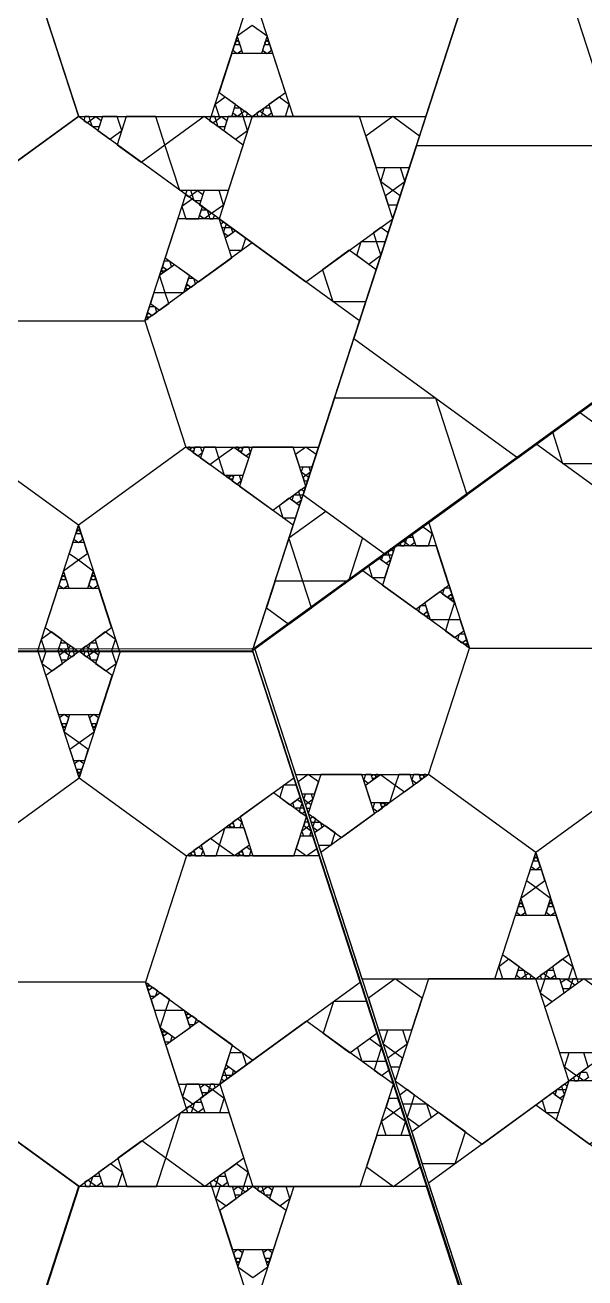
# Model space of a CAD drawing. Header units: inches. Extents: x -578 to 126, y -85 to 118.
# Drawn here: x -265.06 to -254.5, y 14.85 to 38.46 of the extents above; entities that cross this region are included whole.
import ezdxf

# ---------------------------------------------------------------- set-up
doc = ezdxf.new("R2010")
doc.units = ezdxf.units.IN
doc.header["$MEASUREMENT"] = 0
doc.layers.add('drawing', color=7, linetype='Continuous')

msp = doc.modelspace()

# ---------------------------------------------------------------- linework, layer by layer
for points in [[(-266.076, 42.965), (-264.051, 36.735), (-269.351, 32.884), (-274.651, 36.735), (-272.627, 42.965)], [(-265.302, 32.884), (-262.8, 32.884), (-262.027, 30.504), (-264.051, 29.033), (-266.076, 30.504)], [(-253.406, 24.336), (-255.43, 22.865), (-257.454, 24.336), (-256.681, 26.716), (-254.179, 26.716)], [(-260.771, 26.668), (-246.895, -16.037), (-283.222, -42.43), (-319.55, -16.037), (-305.674, 26.668)], [(-265.29, 20.423), (-266.063, 22.803), (-264.038, 24.273), (-262.014, 22.803), (-262.787, 20.423)], [(-272.614, 10.341), (-274.639, 16.572), (-269.338, 20.423), (-264.038, 16.572), (-266.063, 10.341)]]:
    msp.add_lwpolyline(points, close=True)
at = {"layer": 'drawing'}
for points in [[(-260.771, 26.668), (-246.895, 69.373), (-283.222, 95.766), (-319.55, 69.373), (-305.674, 26.668)], [(-260.771, 26.668), (-246.895, 69.373), (-283.222, 95.766), (-319.55, 69.373), (-305.674, 26.668)], [(-269.351, 53.047), (-283.227, 42.965), (-277.927, 26.653), (-260.776, 26.653), (-255.476, 42.965)], [(-283.222, 42.98), (-277.922, 26.668), (-260.771, 26.668), (-255.471, 42.98), (-269.347, 53.061)], [(-246.895, -16.037), (-201.992, -16.037), (-188.117, 26.668), (-224.444, 53.061), (-260.771, 26.668)], [(-246.895, -16.037), (-201.993, -16.037), (-188.117, 26.668), (-224.444, 53.061), (-260.771, 26.668)], [(-264.051, 36.735), (-257.5, 36.735), (-255.476, 42.965), (-260.776, 46.816), (-266.076, 42.965)], [(-264.051, 36.735), (-257.5, 36.735), (-255.476, 42.965), (-260.776, 46.816), (-266.076, 42.965)], [(-247.625, 36.185), (-253.857, 36.185), (-255.782, 42.111), (-250.741, 45.774), (-245.7, 42.111)], [(-272.628, 42.963), (-274.645, 36.73), (-269.341, 32.885), (-264.045, 36.742), (-266.076, 42.97)], [(-262.8, 40.585), (-264.825, 39.114), (-264.051, 36.735), (-261.549, 36.735), (-260.776, 39.114)], [(-260.776, 39.114), (-260.002, 36.735), (-257.5, 36.735), (-256.727, 39.114), (-258.751, 40.585)], [(-268.094, 36.737), (-266.068, 35.269), (-264.045, 36.742), (-264.821, 39.121), (-267.323, 39.118)], [(-261.057, 38.255), (-260.776, 38.459), (-260.495, 38.255), (-260.602, 37.925), (-260.949, 37.925)], [(-261.142, 37.987), (-261.056, 37.925), (-260.97, 37.987), (-261.003, 38.088), (-261.109, 38.088)], [(-261.094, 38.134), (-261.056, 38.162), (-261.017, 38.134), (-261.032, 38.088), (-261.08, 38.088)], [(-261.08, 38.179), (-261.056, 38.162), (-261.032, 38.179), (-261.041, 38.207), (-261.07, 38.207)], [(-260.582, 37.987), (-260.496, 37.925), (-260.409, 37.987), (-260.442, 38.088), (-260.549, 38.088)], [(-260.534, 38.134), (-260.496, 38.162), (-260.457, 38.134), (-260.472, 38.088), (-260.519, 38.088)], [(-260.519, 38.179), (-260.496, 38.162), (-260.472, 38.179), (-260.481, 38.207), (-260.51, 38.207)], [(-261.401, 37.189), (-260.776, 36.735), (-260.15, 37.189), (-260.389, 37.925), (-261.162, 37.925)], [(-261.282, 37.102), (-261.475, 36.962), (-261.401, 36.735), (-261.162, 36.735), (-261.088, 36.962)], [(-260.15, 36.735), (-260.076, 36.962), (-260.27, 37.102), (-260.463, 36.962), (-260.389, 36.735)], [(-261.001, 36.899), (-260.968, 36.797), (-261.055, 36.734), (-261.142, 36.797), (-261.109, 36.899)], [(-260.915, 36.836), (-260.968, 36.797), (-260.948, 36.735), (-260.882, 36.735), (-260.862, 36.797)], [(-260.603, 36.735), (-260.583, 36.797), (-260.636, 36.836), (-260.69, 36.797), (-260.669, 36.735)], [(-260.496, 36.734), (-260.583, 36.797), (-260.55, 36.899), (-260.443, 36.899), (-260.409, 36.797)], [(-269.351, 32.884), (-267.327, 26.653), (-260.776, 26.653), (-258.751, 32.884), (-264.051, 36.735)], [(-269.351, 32.884), (-267.327, 26.653), (-260.776, 26.653), (-258.751, 32.884), (-264.051, 36.735)], [(-262.8, 32.884), (-262.027, 35.264), (-264.051, 36.735), (-266.076, 35.264), (-265.302, 32.884)], [(-263.889, 36.616), (-263.827, 36.662), (-263.85, 36.735), (-263.927, 36.735), (-263.951, 36.662)], [(-263.788, 36.543), (-263.827, 36.662), (-263.725, 36.735), (-263.624, 36.662), (-263.663, 36.543)], [(-263.461, 36.306), (-263.235, 36.47), (-263.321, 36.735), (-263.6, 36.735), (-263.686, 36.47)], [(-262.87, 35.876), (-262.419, 36.204), (-262.591, 36.735), (-263.149, 36.735), (-263.322, 36.204)], [(-262.138, 35.34), (-262.419, 36.204), (-261.683, 36.739), (-260.948, 36.204), (-261.229, 35.34)], [(-261.515, 36.616), (-261.453, 36.662), (-261.477, 36.735), (-261.554, 36.735), (-261.577, 36.662)], [(-261.414, 36.542), (-261.453, 36.662), (-261.352, 36.735), (-261.251, 36.662), (-261.289, 36.542)], [(-259.763, 33.619), (-258.126, 34.809), (-258.751, 36.735), (-260.776, 36.735), (-261.401, 34.809)], [(-259.763, 33.619), (-258.126, 34.809), (-258.751, 36.735), (-260.776, 36.735), (-261.401, 34.809)], [(-261.087, 36.306), (-260.862, 36.469), (-260.948, 36.735), (-261.227, 36.735), (-261.313, 36.469)], [(-233.02, 26.668), (-246.895, 36.749), (-260.771, 26.668), (-255.471, 10.356), (-238.32, 10.356)], [(-246.854, 36.798), (-260.73, 26.716), (-255.43, 10.404), (-238.279, 10.404), (-232.979, 26.716)], [(-257.619, 36.367), (-258.126, 36.735), (-258.632, 36.367), (-258.438, 35.772), (-257.813, 35.772)], [(-252.676, 32.549), (-253.857, 36.185), (-257.68, 36.185), (-258.862, 32.549), (-255.769, 30.302)], [(-257.898, 35.505), (-258.126, 35.34), (-258.353, 35.505), (-258.266, 35.772), (-257.985, 35.772)], [(-261.969, 35.221), (-261.906, 35.267), (-261.93, 35.34), (-262.007, 35.34), (-262.031, 35.267)], [(-261.868, 35.147), (-261.906, 35.267), (-261.805, 35.34), (-261.704, 35.267), (-261.742, 35.147)], [(-261.541, 34.911), (-261.315, 35.074), (-261.401, 35.34), (-261.68, 35.34), (-261.766, 35.074)], [(-257.986, 35.238), (-258.126, 35.34), (-258.265, 35.238), (-258.212, 35.074), (-258.039, 35.074)], [(-261.907, 35.177), (-262.101, 35.037), (-262.027, 34.809), (-261.788, 34.809), (-261.714, 35.037)], [(-261.627, 34.974), (-261.594, 34.872), (-261.681, 34.809), (-261.768, 34.872), (-261.734, 34.974)], [(-261.162, 34.074), (-261.401, 34.809), (-262.175, 34.809), (-262.413, 34.074), (-261.788, 33.619)], [(-261.162, 34.074), (-261.401, 34.809), (-262.175, 34.809), (-262.413, 34.074), (-261.788, 33.619)], [(-261.541, 34.911), (-261.594, 34.872), (-261.574, 34.809), (-261.508, 34.809), (-261.487, 34.872)], [(-261.348, 34.645), (-261.282, 34.645), (-261.262, 34.708), (-261.315, 34.747), (-261.368, 34.708)], [(-261.315, 34.543), (-261.282, 34.645), (-261.175, 34.645), (-261.142, 34.543), (-261.229, 34.48)], [(-261.208, 34.214), (-260.969, 34.214), (-260.895, 34.442), (-261.088, 34.582), (-261.282, 34.442)], [(-258.491, 34.544), (-258.437, 34.38), (-258.265, 34.38), (-258.212, 34.544), (-258.351, 34.645)], [(-262.027, 30.504), (-259.524, 30.504), (-258.751, 32.884), (-260.776, 34.355), (-262.8, 32.884)], [(-258.718, 34.38), (-258.437, 34.38), (-258.351, 34.113), (-258.578, 33.948), (-258.805, 34.113)], [(-262.294, 33.91), (-262.327, 34.011), (-262.434, 34.011), (-262.467, 33.91), (-262.381, 33.847)], [(-259.451, 33.847), (-259.257, 33.252), (-258.632, 33.252), (-258.438, 33.847), (-258.945, 34.214)], [(-262.068, 33.414), (-262.415, 33.414), (-262.522, 33.745), (-262.241, 33.949), (-261.96, 33.745)], [(-262.458, 33.791), (-262.467, 33.819), (-262.496, 33.819), (-262.505, 33.791), (-262.482, 33.774)], [(-262.419, 33.819), (-262.467, 33.819), (-262.482, 33.865), (-262.443, 33.893), (-262.404, 33.865)], [(-261.966, 33.49), (-262.014, 33.49), (-262.028, 33.535), (-261.99, 33.563), (-261.951, 33.535)], [(-261.841, 33.581), (-261.874, 33.682), (-261.981, 33.682), (-262.013, 33.581), (-261.927, 33.518)], [(-262.349, 33.212), (-262.415, 33.414), (-262.628, 33.414), (-262.694, 33.212), (-262.521, 33.086)], [(-262.005, 33.462), (-262.014, 33.49), (-262.043, 33.49), (-262.052, 33.462), (-262.028, 33.445)], [(-262.575, 33.048), (-262.607, 33.149), (-262.714, 33.149), (-262.747, 33.048), (-262.661, 32.985)], [(-262.738, 32.929), (-262.747, 32.957), (-262.776, 32.957), (-262.785, 32.929), (-262.762, 32.912)], [(-262.699, 32.957), (-262.747, 32.957), (-262.762, 33.002), (-262.723, 33.031), (-262.684, 33.002)], [(-256.724, 29.608), (-257.315, 31.425), (-259.225, 31.425), (-259.816, 29.608), (-258.27, 28.485)], [(-255.117, 30.794), (-254.924, 30.199), (-254.298, 30.199), (-254.105, 30.794), (-254.611, 31.162)], [(-266.076, 30.504), (-268.1, 29.033), (-267.327, 26.653), (-264.825, 26.653), (-264.051, 29.033)], [(-264.051, 29.033), (-263.278, 26.653), (-260.776, 26.653), (-260.002, 29.033), (-262.027, 30.504)], [(-261.965, 30.459), (-261.941, 30.476), (-261.95, 30.504), (-261.979, 30.504), (-261.988, 30.476)], [(-261.926, 30.431), (-261.941, 30.476), (-261.902, 30.504), (-261.864, 30.476), (-261.878, 30.431)], [(-261.801, 30.34), (-261.715, 30.403), (-261.748, 30.504), (-261.855, 30.504), (-261.887, 30.403)], [(-261.576, 30.176), (-261.403, 30.301), (-261.469, 30.504), (-261.682, 30.504), (-261.748, 30.301)], [(-261.296, 29.971), (-261.403, 30.301), (-261.122, 30.506), (-260.841, 30.301), (-260.949, 29.971)], [(-261.058, 30.459), (-261.034, 30.476), (-261.043, 30.504), (-261.073, 30.504), (-261.082, 30.476)], [(-261.02, 30.431), (-261.034, 30.476), (-260.996, 30.504), (-260.957, 30.476), (-260.972, 30.431)], [(-260.389, 29.314), (-259.763, 29.769), (-260.002, 30.504), (-260.776, 30.504), (-261.015, 29.769)], [(-260.389, 29.314), (-259.763, 29.769), (-260.002, 30.504), (-260.776, 30.504), (-261.015, 29.769)], [(-260.895, 30.34), (-260.809, 30.403), (-260.841, 30.504), (-260.948, 30.504), (-260.981, 30.403)], [(-250.13, 26.716), (-255.43, 30.567), (-260.73, 26.716), (-258.706, 20.486), (-252.154, 20.486)], [(-250.13, 26.716), (-255.43, 30.567), (-260.73, 26.716), (-258.706, 20.486), (-252.154, 20.486)], [(-259.57, 30.364), (-259.763, 30.504), (-259.957, 30.364), (-259.883, 30.136), (-259.644, 30.136)], [(-254.179, 26.716), (-253.406, 29.096), (-255.43, 30.567), (-257.454, 29.096), (-256.681, 26.716)], [(-259.677, 30.034), (-259.763, 29.971), (-259.85, 30.034), (-259.817, 30.136), (-259.71, 30.136)], [(-261.231, 29.926), (-261.208, 29.943), (-261.217, 29.971), (-261.246, 29.971), (-261.255, 29.943)], [(-261.193, 29.898), (-261.208, 29.943), (-261.169, 29.971), (-261.13, 29.943), (-261.145, 29.898)], [(-261.068, 29.807), (-260.982, 29.87), (-261.015, 29.971), (-261.121, 29.971), (-261.154, 29.87)], [(-259.71, 29.932), (-259.763, 29.971), (-259.817, 29.932), (-259.796, 29.87), (-259.731, 29.87)], [(-260.27, 29.401), (-260.196, 29.174), (-259.957, 29.174), (-259.883, 29.401), (-260.076, 29.541)], [(-259.99, 29.605), (-259.882, 29.605), (-259.849, 29.503), (-259.936, 29.44), (-260.023, 29.503)], [(-259.903, 29.667), (-259.882, 29.605), (-259.817, 29.605), (-259.796, 29.667), (-259.85, 29.706)], [(-258.961, 27.978), (-259.819, 27.978), (-260.084, 28.794), (-259.39, 29.299), (-258.696, 28.794)], [(-264.137, 28.768), (-264.051, 28.705), (-263.965, 28.768), (-263.998, 28.869), (-264.105, 28.869)], [(-264.09, 28.915), (-264.051, 28.943), (-264.013, 28.915), (-264.027, 28.869), (-264.075, 28.869)], [(-264.075, 28.96), (-264.051, 28.943), (-264.028, 28.96), (-264.037, 28.988), (-264.066, 28.988)], [(-257.801, 28.641), (-257.887, 28.704), (-257.854, 28.806), (-257.747, 28.806), (-257.714, 28.704)], [(-257.454, 28.642), (-257.381, 28.869), (-257.574, 29.009), (-257.767, 28.869), (-257.693, 28.642)], [(-264.224, 28.503), (-264.051, 28.378), (-263.879, 28.503), (-263.945, 28.705), (-264.158, 28.705)], [(-257.307, 28.642), (-258.08, 28.642), (-258.319, 27.906), (-257.693, 27.452), (-257.068, 27.906)], [(-257.307, 28.642), (-258.08, 28.642), (-258.319, 27.906), (-257.693, 27.452), (-257.068, 27.906)], [(-258.219, 28.54), (-258.199, 28.478), (-258.133, 28.478), (-258.113, 28.54), (-258.166, 28.579)], [(-257.908, 28.642), (-257.887, 28.704), (-257.941, 28.743), (-257.994, 28.704), (-257.974, 28.642)], [(-264.332, 28.173), (-264.051, 28.378), (-263.77, 28.173), (-263.878, 27.843), (-264.225, 27.843)], [(-258.586, 28.274), (-258.512, 28.047), (-258.273, 28.047), (-258.2, 28.274), (-258.393, 28.414)], [(-258.306, 28.478), (-258.199, 28.478), (-258.166, 28.376), (-258.253, 28.313), (-258.34, 28.376)], [(-264.355, 28.098), (-264.331, 28.081), (-264.308, 28.098), (-264.317, 28.126), (-264.346, 28.126)], [(-263.795, 28.098), (-263.771, 28.081), (-263.747, 28.098), (-263.756, 28.126), (-263.786, 28.126)], [(-256.681, 26.716), (-258.706, 28.187), (-260.73, 26.716), (-259.957, 24.336), (-257.454, 24.336)], [(-264.418, 27.906), (-264.331, 27.843), (-264.245, 27.906), (-264.278, 28.007), (-264.385, 28.007)], [(-264.37, 28.053), (-264.331, 28.081), (-264.293, 28.053), (-264.307, 28.007), (-264.355, 28.007)], [(-263.857, 27.906), (-263.771, 27.843), (-263.685, 27.906), (-263.718, 28.007), (-263.824, 28.007)], [(-263.81, 28.053), (-263.771, 28.081), (-263.732, 28.053), (-263.747, 28.007), (-263.795, 28.007)], [(-259.656, 27.478), (-259.819, 27.978), (-260.345, 27.978), (-260.508, 27.478), (-260.082, 27.168)], [(-264.677, 27.108), (-264.051, 26.653), (-263.426, 27.108), (-263.665, 27.843), (-264.438, 27.843)], [(-264.677, 27.108), (-264.051, 26.653), (-263.426, 27.108), (-263.665, 27.843), (-264.438, 27.843)], [(-256.959, 27.577), (-257.066, 27.247), (-257.414, 27.247), (-257.521, 27.577), (-257.24, 27.781)], [(-257.047, 27.844), (-257.154, 27.844), (-257.187, 27.742), (-257.101, 27.68), (-257.015, 27.742)], [(-257, 27.697), (-257.014, 27.651), (-257.062, 27.651), (-257.077, 27.697), (-257.038, 27.725)], [(-256.985, 27.651), (-257.014, 27.651), (-257.023, 27.623), (-257, 27.606), (-256.976, 27.623)], [(-257.501, 27.514), (-257.607, 27.514), (-257.64, 27.413), (-257.554, 27.35), (-257.468, 27.413)], [(-257.453, 27.368), (-257.468, 27.322), (-257.515, 27.322), (-257.53, 27.368), (-257.492, 27.396)], [(-257.438, 27.322), (-257.468, 27.322), (-257.477, 27.294), (-257.453, 27.277), (-257.429, 27.294)], [(-256.853, 27.247), (-257.067, 27.247), (-257.132, 27.044), (-256.96, 26.919), (-256.788, 27.044)], [(-264.557, 27.021), (-264.751, 26.881), (-264.677, 26.653), (-264.438, 26.653), (-264.364, 26.881)], [(-263.426, 26.653), (-263.352, 26.881), (-263.545, 27.021), (-263.738, 26.881), (-263.665, 26.653)], [(-256.767, 26.981), (-256.874, 26.981), (-256.907, 26.88), (-256.821, 26.817), (-256.734, 26.88)], [(-305.679, 26.653), (-319.509, -16.067), (-283.153, -42.421), (-246.854, -15.989), (-260.776, 26.701)], [(-269.323, 0.299), (-255.458, 10.395), (-260.776, 26.701), (-277.927, 26.683), (-283.21, 10.365)], [(-264.277, 26.818), (-264.244, 26.716), (-264.331, 26.653), (-264.418, 26.716), (-264.384, 26.818)], [(-264.191, 26.755), (-264.244, 26.716), (-264.224, 26.653), (-264.158, 26.653), (-264.137, 26.716)], [(-263.879, 26.653), (-263.859, 26.716), (-263.912, 26.755), (-263.965, 26.716), (-263.945, 26.653)], [(-263.772, 26.653), (-263.859, 26.716), (-263.825, 26.818), (-263.718, 26.818), (-263.685, 26.716)], [(-256.719, 26.835), (-256.734, 26.789), (-256.782, 26.789), (-256.797, 26.835), (-256.758, 26.863)], [(-256.705, 26.789), (-256.734, 26.789), (-256.743, 26.761), (-256.72, 26.744), (-256.696, 26.761)], [(-269.338, 0.26), (-255.463, 10.341), (-260.763, 26.653), (-277.914, 26.653), (-283.214, 10.341)], [(-264.038, 16.572), (-258.738, 20.423), (-260.763, 26.653), (-267.314, 26.653), (-269.338, 20.423)], [(-264.038, 16.572), (-258.738, 20.423), (-260.763, 26.653), (-267.314, 26.653), (-269.338, 20.423)], [(-264.038, 24.273), (-264.812, 26.653), (-267.314, 26.653), (-268.087, 24.273), (-266.063, 22.803)], [(-264.664, 26.653), (-264.738, 26.426), (-264.544, 26.286), (-264.351, 26.426), (-264.425, 26.653)], [(-263.413, 26.199), (-264.038, 26.653), (-264.664, 26.199), (-264.425, 25.463), (-263.652, 25.463)], [(-263.413, 26.199), (-264.038, 26.653), (-264.664, 26.199), (-264.425, 25.463), (-263.652, 25.463)], [(-264.318, 26.654), (-264.231, 26.591), (-264.264, 26.489), (-264.372, 26.489), (-264.405, 26.591)], [(-264.211, 26.653), (-264.231, 26.591), (-264.178, 26.552), (-264.125, 26.591), (-264.145, 26.653)], [(-262.014, 22.803), (-259.989, 24.273), (-260.763, 26.653), (-263.265, 26.653), (-264.038, 24.273)], [(-263.899, 26.552), (-263.846, 26.591), (-263.866, 26.653), (-263.932, 26.653), (-263.952, 26.591)], [(-263.813, 26.489), (-263.846, 26.591), (-263.759, 26.654), (-263.672, 26.591), (-263.705, 26.489)], [(-263.532, 26.286), (-263.339, 26.426), (-263.413, 26.653), (-263.652, 26.653), (-263.726, 26.426)], [(-264.232, 25.401), (-264.319, 25.463), (-264.405, 25.401), (-264.372, 25.299), (-264.265, 25.299)], [(-264.28, 25.254), (-264.319, 25.226), (-264.357, 25.254), (-264.342, 25.299), (-264.295, 25.299)], [(-263.757, 25.133), (-264.038, 24.929), (-264.319, 25.133), (-264.212, 25.463), (-263.865, 25.463)], [(-263.672, 25.401), (-263.758, 25.463), (-263.844, 25.401), (-263.811, 25.299), (-263.705, 25.299)], [(-263.72, 25.254), (-263.758, 25.226), (-263.797, 25.254), (-263.782, 25.299), (-263.734, 25.299)], [(-264.295, 25.209), (-264.319, 25.226), (-264.342, 25.209), (-264.333, 25.181), (-264.304, 25.181)], [(-263.735, 25.209), (-263.758, 25.226), (-263.782, 25.209), (-263.773, 25.181), (-263.744, 25.181)], [(-263.866, 24.804), (-264.038, 24.929), (-264.211, 24.804), (-264.145, 24.601), (-263.932, 24.601)], [(-263.952, 24.538), (-264.038, 24.601), (-264.125, 24.538), (-264.092, 24.437), (-263.985, 24.437)], [(-264, 24.392), (-264.038, 24.364), (-264.077, 24.392), (-264.062, 24.437), (-264.014, 24.437)], [(-264.015, 24.346), (-264.038, 24.364), (-264.062, 24.346), (-264.053, 24.319), (-264.024, 24.319)], [(-259.525, 24.196), (-259.718, 24.336), (-259.911, 24.196), (-259.837, 23.969), (-259.598, 23.969)], [(-259.479, 24.336), (-259.718, 23.601), (-259.092, 23.146), (-258.467, 23.601), (-258.706, 24.336)], [(-259.479, 24.336), (-259.718, 23.601), (-259.092, 23.146), (-258.467, 23.601), (-258.706, 24.336)], [(-257.454, 24.336), (-259.479, 22.865), (-258.706, 20.486), (-256.203, 20.486), (-255.43, 22.865)], [(-258.64, 24.336), (-258.673, 24.235), (-258.587, 24.172), (-258.5, 24.235), (-258.533, 24.336)], [(-258.359, 24.338), (-258.078, 24.134), (-258.185, 23.803), (-258.532, 23.803), (-258.64, 24.134)], [(-258.486, 24.336), (-258.447, 24.308), (-258.462, 24.263), (-258.509, 24.263), (-258.524, 24.308)], [(-258.438, 24.336), (-258.447, 24.308), (-258.423, 24.291), (-258.399, 24.308), (-258.408, 24.336)], [(-258.012, 24.336), (-258.078, 24.134), (-257.906, 24.008), (-257.733, 24.134), (-257.799, 24.336)], [(-257.733, 24.336), (-257.766, 24.235), (-257.68, 24.172), (-257.594, 24.235), (-257.627, 24.336)], [(-257.579, 24.336), (-257.54, 24.308), (-257.555, 24.263), (-257.603, 24.263), (-257.618, 24.308)], [(-257.531, 24.336), (-257.54, 24.308), (-257.517, 24.291), (-257.493, 24.308), (-257.502, 24.336)], [(-255.43, 22.865), (-254.657, 20.486), (-252.154, 20.486), (-251.381, 22.865), (-253.406, 24.336)], [(-259.944, 24.133), (-260.183, 24.133), (-260.257, 23.906), (-260.063, 23.765), (-259.87, 23.906)], [(-259.989, 22.803), (-259.751, 23.538), (-260.376, 23.992), (-261.002, 23.538), (-260.763, 22.803)], [(-259.989, 22.803), (-259.751, 23.538), (-260.376, 23.992), (-261.002, 23.538), (-260.763, 22.803)], [(-259.836, 23.804), (-259.87, 23.702), (-259.977, 23.702), (-260.01, 23.804), (-259.923, 23.867)], [(-259.631, 23.867), (-259.718, 23.803), (-259.805, 23.867), (-259.771, 23.969), (-259.664, 23.969)], [(-259.804, 23.702), (-259.87, 23.702), (-259.89, 23.639), (-259.837, 23.601), (-259.783, 23.639)], [(-259.665, 23.765), (-259.718, 23.803), (-259.771, 23.765), (-259.751, 23.702), (-259.685, 23.702)], [(-258.467, 23.803), (-258.5, 23.702), (-258.413, 23.64), (-258.327, 23.702), (-258.36, 23.803)], [(-258.312, 23.804), (-258.274, 23.776), (-258.288, 23.73), (-258.336, 23.73), (-258.351, 23.776)], [(-258.265, 23.803), (-258.274, 23.776), (-258.25, 23.758), (-258.226, 23.776), (-258.235, 23.803)], [(-261.204, 23.335), (-261.195, 23.363), (-261.218, 23.381), (-261.242, 23.363), (-261.233, 23.335)], [(-261.156, 23.335), (-261.195, 23.363), (-261.18, 23.409), (-261.132, 23.409), (-261.117, 23.363)], [(-261.002, 23.335), (-260.969, 23.437), (-261.055, 23.499), (-261.141, 23.437), (-261.108, 23.335)], [(-259.804, 23.374), (-259.751, 23.335), (-259.697, 23.374), (-259.718, 23.437), (-259.783, 23.437)], [(-259.665, 23.437), (-259.599, 23.437), (-259.578, 23.5), (-259.632, 23.538), (-259.685, 23.5)], [(-259.632, 23.335), (-259.599, 23.437), (-259.491, 23.437), (-259.458, 23.335), (-259.545, 23.272)], [(-261.11, 22.801), (-261.39, 23.005), (-261.283, 23.335), (-260.936, 23.335), (-260.829, 23.005)], [(-259.944, 22.943), (-259.751, 22.803), (-259.557, 22.943), (-259.631, 23.17), (-259.87, 23.17)], [(-259.837, 23.272), (-259.751, 23.335), (-259.664, 23.272), (-259.697, 23.17), (-259.804, 23.17)], [(-259.525, 23.006), (-259.286, 23.006), (-259.212, 23.233), (-259.405, 23.374), (-259.598, 23.233)], [(-261.735, 22.803), (-261.702, 22.904), (-261.788, 22.966), (-261.875, 22.904), (-261.842, 22.803)], [(-261.456, 22.803), (-261.39, 23.005), (-261.563, 23.13), (-261.735, 23.005), (-261.669, 22.803)], [(-260.829, 22.803), (-260.796, 22.904), (-260.882, 22.966), (-260.968, 22.904), (-260.935, 22.803)], [(-262.787, 20.423), (-260.763, 18.952), (-258.738, 20.423), (-259.512, 22.803), (-262.014, 22.803)], [(-261.937, 22.803), (-261.928, 22.83), (-261.952, 22.848), (-261.976, 22.83), (-261.966, 22.803)], [(-261.889, 22.802), (-261.928, 22.83), (-261.913, 22.876), (-261.865, 22.876), (-261.851, 22.83)], [(-261.031, 22.803), (-261.022, 22.83), (-261.045, 22.848), (-261.069, 22.83), (-261.06, 22.803)], [(-260.983, 22.802), (-261.022, 22.83), (-261.007, 22.876), (-260.959, 22.876), (-260.944, 22.83)], [(-255.516, 22.6), (-255.43, 22.538), (-255.344, 22.6), (-255.377, 22.702), (-255.483, 22.702)], [(-255.469, 22.747), (-255.43, 22.775), (-255.391, 22.747), (-255.406, 22.702), (-255.454, 22.702)], [(-255.454, 22.792), (-255.43, 22.775), (-255.406, 22.792), (-255.415, 22.82), (-255.445, 22.82)], [(-255.602, 22.335), (-255.43, 22.21), (-255.258, 22.335), (-255.323, 22.538), (-255.536, 22.538)], [(-255.711, 22.006), (-255.43, 22.21), (-255.149, 22.006), (-255.256, 21.675), (-255.604, 21.675)], [(-255.796, 21.738), (-255.71, 21.675), (-255.624, 21.738), (-255.657, 21.839), (-255.763, 21.839)], [(-255.749, 21.885), (-255.71, 21.913), (-255.671, 21.885), (-255.686, 21.839), (-255.734, 21.839)], [(-255.734, 21.93), (-255.71, 21.913), (-255.686, 21.93), (-255.695, 21.958), (-255.725, 21.958)], [(-255.236, 21.738), (-255.15, 21.675), (-255.064, 21.738), (-255.097, 21.839), (-255.203, 21.839)], [(-255.189, 21.885), (-255.15, 21.913), (-255.111, 21.885), (-255.126, 21.839), (-255.174, 21.839)], [(-255.174, 21.93), (-255.15, 21.913), (-255.126, 21.93), (-255.135, 21.958), (-255.165, 21.958)], [(-256.056, 20.94), (-255.43, 20.486), (-254.804, 20.94), (-255.043, 21.675), (-255.817, 21.675)], [(-256.056, 20.94), (-255.43, 20.486), (-254.804, 20.94), (-255.043, 21.675), (-255.817, 21.675)], [(-255.936, 20.853), (-256.129, 20.713), (-256.056, 20.486), (-255.817, 20.486), (-255.743, 20.713)], [(-254.804, 20.486), (-254.731, 20.713), (-254.924, 20.853), (-255.117, 20.713), (-255.043, 20.486)], [(-255.656, 20.65), (-255.623, 20.548), (-255.709, 20.485), (-255.796, 20.548), (-255.763, 20.65)], [(-255.569, 20.587), (-255.623, 20.548), (-255.602, 20.486), (-255.536, 20.486), (-255.516, 20.548)], [(-255.258, 20.486), (-255.237, 20.548), (-255.291, 20.587), (-255.344, 20.548), (-255.324, 20.486)], [(-255.151, 20.485), (-255.237, 20.548), (-255.204, 20.65), (-255.097, 20.65), (-255.064, 20.548)], [(-266.062, 10.343), (-264.044, 16.576), (-269.349, 20.421), (-274.644, 16.565), (-272.613, 10.336)], [(-265.29, 20.423), (-266.063, 18.043), (-264.038, 16.572), (-262.014, 18.043), (-262.787, 20.423)], [(-262.763, 20.35), (-262.734, 20.35), (-262.725, 20.378), (-262.749, 20.395), (-262.773, 20.378)], [(-262.749, 20.304), (-262.734, 20.35), (-262.686, 20.35), (-262.672, 20.304), (-262.71, 20.276)], [(-262.701, 20.158), (-262.595, 20.158), (-262.562, 20.259), (-262.648, 20.321), (-262.734, 20.259)], [(-257.574, 20.118), (-258.08, 20.486), (-258.586, 20.118), (-258.393, 19.523), (-257.767, 19.523)], [(-257.454, 20.486), (-258.08, 18.56), (-256.442, 17.37), (-254.804, 18.56), (-255.43, 20.486)], [(-257.454, 20.486), (-258.08, 18.56), (-256.442, 17.37), (-254.804, 18.56), (-255.43, 20.486)], [(-252.154, 20.486), (-257.454, 16.635), (-255.43, 10.404), (-248.879, 10.404), (-246.854, 16.635)], [(-252.154, 20.486), (-257.454, 16.635), (-255.43, 10.404), (-248.879, 10.404), (-246.854, 16.635)], [(-255.258, 20.486), (-255.344, 20.22), (-255.118, 20.057), (-254.893, 20.22), (-254.979, 20.486)], [(-254.522, 20.49), (-253.787, 19.955), (-254.068, 19.091), (-254.977, 19.091), (-255.258, 19.955)], [(-254.854, 20.486), (-254.753, 20.413), (-254.791, 20.293), (-254.916, 20.293), (-254.955, 20.413)], [(-254.729, 20.486), (-254.753, 20.413), (-254.69, 20.367), (-254.628, 20.413), (-254.652, 20.486)], [(-262.615, 19.892), (-262.402, 19.892), (-262.336, 20.095), (-262.508, 20.22), (-262.681, 20.095)], [(-262.509, 19.562), (-262.402, 19.892), (-262.055, 19.892), (-261.947, 19.562), (-262.228, 19.358)], [(-262.03, 19.817), (-262.001, 19.817), (-261.992, 19.845), (-262.015, 19.862), (-262.039, 19.845)], [(-258.619, 20.055), (-259.244, 20.055), (-259.438, 19.46), (-258.932, 19.092), (-258.426, 19.46)], [(-262.162, 18.497), (-261.388, 18.497), (-261.149, 19.233), (-261.775, 19.687), (-262.401, 19.233)], [(-262.016, 19.771), (-262.001, 19.817), (-261.953, 19.817), (-261.938, 19.771), (-261.977, 19.743)], [(-261.968, 19.625), (-261.861, 19.625), (-261.828, 19.726), (-261.914, 19.789), (-262.001, 19.726)], [(-258.738, 16.572), (-258.113, 18.497), (-259.751, 19.687), (-261.388, 18.497), (-260.763, 16.572)], [(-258.738, 16.572), (-258.113, 18.497), (-259.751, 19.687), (-261.388, 18.497), (-260.763, 16.572)], [(-262.483, 19.487), (-262.454, 19.487), (-262.445, 19.515), (-262.469, 19.533), (-262.492, 19.515)], [(-262.469, 19.442), (-262.454, 19.487), (-262.406, 19.487), (-262.391, 19.442), (-262.43, 19.414)], [(-262.421, 19.295), (-262.314, 19.295), (-262.281, 19.397), (-262.368, 19.459), (-262.454, 19.397)], [(-257.853, 19.256), (-258.08, 19.091), (-258.307, 19.256), (-258.221, 19.523), (-257.94, 19.523)], [(-258.338, 19.194), (-258.424, 18.926), (-258.705, 18.926), (-258.792, 19.194), (-258.565, 19.359)], [(-260.882, 18.865), (-260.956, 19.092), (-261.195, 19.092), (-261.269, 18.865), (-261.076, 18.725)], [(-258.252, 18.926), (-258.424, 18.926), (-258.478, 18.762), (-258.338, 18.661), (-258.199, 18.762)], [(-257.941, 18.989), (-258.08, 19.091), (-258.219, 18.989), (-258.166, 18.825), (-257.994, 18.825)], [(-254.804, 19.091), (-254.891, 18.825), (-254.665, 18.661), (-254.439, 18.825), (-254.526, 19.091)], [(-261.249, 18.599), (-261.269, 18.661), (-261.335, 18.661), (-261.355, 18.599), (-261.302, 18.56)], [(-261.162, 18.661), (-261.269, 18.661), (-261.302, 18.763), (-261.216, 18.826), (-261.129, 18.763)], [(-254.632, 18.56), (-254.612, 18.623), (-254.665, 18.662), (-254.718, 18.623), (-254.698, 18.56)], [(-254.525, 18.56), (-254.612, 18.623), (-254.579, 18.725), (-254.471, 18.725), (-254.438, 18.623)], [(-262.014, 18.497), (-262.088, 18.27), (-261.894, 18.13), (-261.701, 18.27), (-261.775, 18.497)], [(-261.668, 18.498), (-261.581, 18.435), (-261.614, 18.333), (-261.721, 18.333), (-261.755, 18.435)], [(-261.561, 18.497), (-261.581, 18.435), (-261.528, 18.396), (-261.474, 18.435), (-261.495, 18.497)], [(-254.031, 18.56), (-254.804, 18.56), (-255.043, 17.825), (-254.418, 17.37), (-253.792, 17.825)], [(-254.944, 18.459), (-254.923, 18.396), (-254.858, 18.396), (-254.837, 18.459), (-254.891, 18.498)], [(-261.388, 17.967), (-261.302, 18.232), (-261.528, 18.396), (-261.753, 18.232), (-261.667, 17.967)], [(-258.252, 18.068), (-258.113, 17.967), (-257.973, 18.068), (-258.027, 18.232), (-258.199, 18.232)], [(-257.941, 18.131), (-257.768, 18.131), (-257.715, 18.295), (-257.854, 18.396), (-257.994, 18.295)], [(-255.311, 18.192), (-255.237, 17.965), (-254.998, 17.965), (-254.924, 18.192), (-255.117, 18.333)], [(-255.031, 18.396), (-254.923, 18.396), (-254.89, 18.294), (-254.977, 18.231), (-255.064, 18.294)], [(-267.317, 14.193), (-264.815, 14.196), (-264.044, 16.576), (-266.07, 18.045), (-268.093, 16.572)], [(-261.671, 16.568), (-262.406, 17.102), (-262.125, 17.967), (-261.216, 17.967), (-260.935, 17.102)], [(-261.917, 17.967), (-261.893, 18.04), (-261.956, 18.085), (-262.018, 18.04), (-261.994, 17.967)], [(-261.792, 17.966), (-261.893, 18.04), (-261.855, 18.159), (-261.73, 18.159), (-261.691, 18.04)], [(-258.34, 17.802), (-258.113, 17.967), (-257.885, 17.802), (-257.972, 17.535), (-258.253, 17.535)], [(-257.855, 17.864), (-257.768, 18.131), (-257.487, 18.131), (-257.401, 17.864), (-257.628, 17.699)], [(-257.574, 17.003), (-256.948, 17.003), (-256.755, 17.598), (-257.261, 17.965), (-257.767, 17.598)], [(-253.406, 16.635), (-255.43, 18.106), (-257.454, 16.635), (-256.681, 14.255), (-254.179, 14.255)], [(-258.619, 16.94), (-258.113, 16.572), (-257.607, 16.94), (-257.8, 17.535), (-258.426, 17.535)], [(-262.579, 16.572), (-262.406, 17.102), (-262.857, 17.43), (-263.309, 17.102), (-263.136, 16.572)], [(-263.309, 16.572), (-263.222, 16.837), (-263.448, 17.001), (-263.673, 16.837), (-263.587, 16.572)], [(-260.935, 16.572), (-260.849, 16.837), (-261.074, 17.001), (-261.3, 16.837), (-261.214, 16.572)], [(-261.339, 16.571), (-261.44, 16.645), (-261.402, 16.764), (-261.276, 16.764), (-261.238, 16.645)], [(-266.063, 10.341), (-260.763, 6.491), (-255.463, 10.341), (-257.487, 16.572), (-264.038, 16.572)], [(-266.063, 10.341), (-260.763, 6.491), (-255.463, 10.341), (-257.487, 16.572), (-264.038, 16.572)], [(-260.763, 14.192), (-261.536, 16.572), (-264.038, 16.572), (-264.812, 14.192), (-262.787, 12.721)], [(-263.837, 16.572), (-263.814, 16.645), (-263.876, 16.69), (-263.938, 16.645), (-263.914, 16.572)], [(-263.712, 16.571), (-263.814, 16.645), (-263.775, 16.764), (-263.65, 16.764), (-263.611, 16.645)], [(-261.464, 16.572), (-261.44, 16.645), (-261.502, 16.69), (-261.565, 16.645), (-261.541, 16.572)], [(-261.388, 16.572), (-261.462, 16.345), (-261.269, 16.204), (-261.076, 16.345), (-261.149, 16.572)], [(-260.137, 16.117), (-260.763, 16.572), (-261.388, 16.117), (-261.149, 15.382), (-260.376, 15.382)], [(-260.137, 16.117), (-260.763, 16.572), (-261.388, 16.117), (-261.149, 15.382), (-260.376, 15.382)], [(-261.042, 16.572), (-260.955, 16.509), (-260.989, 16.407), (-261.096, 16.407), (-261.129, 16.509)], [(-260.935, 16.572), (-260.955, 16.509), (-260.902, 16.471), (-260.849, 16.509), (-260.869, 16.572)], [(-258.738, 12.721), (-256.714, 14.192), (-257.487, 16.572), (-259.989, 16.572), (-260.763, 14.192)], [(-260.623, 16.471), (-260.57, 16.509), (-260.59, 16.572), (-260.656, 16.572), (-260.677, 16.509)], [(-260.537, 16.407), (-260.57, 16.509), (-260.483, 16.572), (-260.396, 16.509), (-260.43, 16.407)], [(-260.257, 16.204), (-260.063, 16.345), (-260.137, 16.572), (-260.376, 16.572), (-260.45, 16.345)], [(-260.957, 15.319), (-261.043, 15.382), (-261.129, 15.319), (-261.096, 15.218), (-260.99, 15.218)], [(-260.482, 15.052), (-260.763, 14.848), (-261.044, 15.052), (-260.936, 15.382), (-260.589, 15.382)], [(-260.396, 15.319), (-260.483, 15.382), (-260.569, 15.319), (-260.536, 15.218), (-260.429, 15.218)], [(-261.004, 15.173), (-261.043, 15.145), (-261.082, 15.173), (-261.067, 15.218), (-261.019, 15.218)], [(-261.019, 15.127), (-261.043, 15.145), (-261.067, 15.127), (-261.058, 15.099), (-261.028, 15.099)], [(-260.444, 15.173), (-260.483, 15.145), (-260.521, 15.173), (-260.507, 15.218), (-260.459, 15.218)], [(-260.459, 15.127), (-260.483, 15.145), (-260.506, 15.127), (-260.497, 15.099), (-260.468, 15.099)]]:
    msp.add_lwpolyline(points, close=True, dxfattribs=at)

doc.saveas('drawing.dxf')
